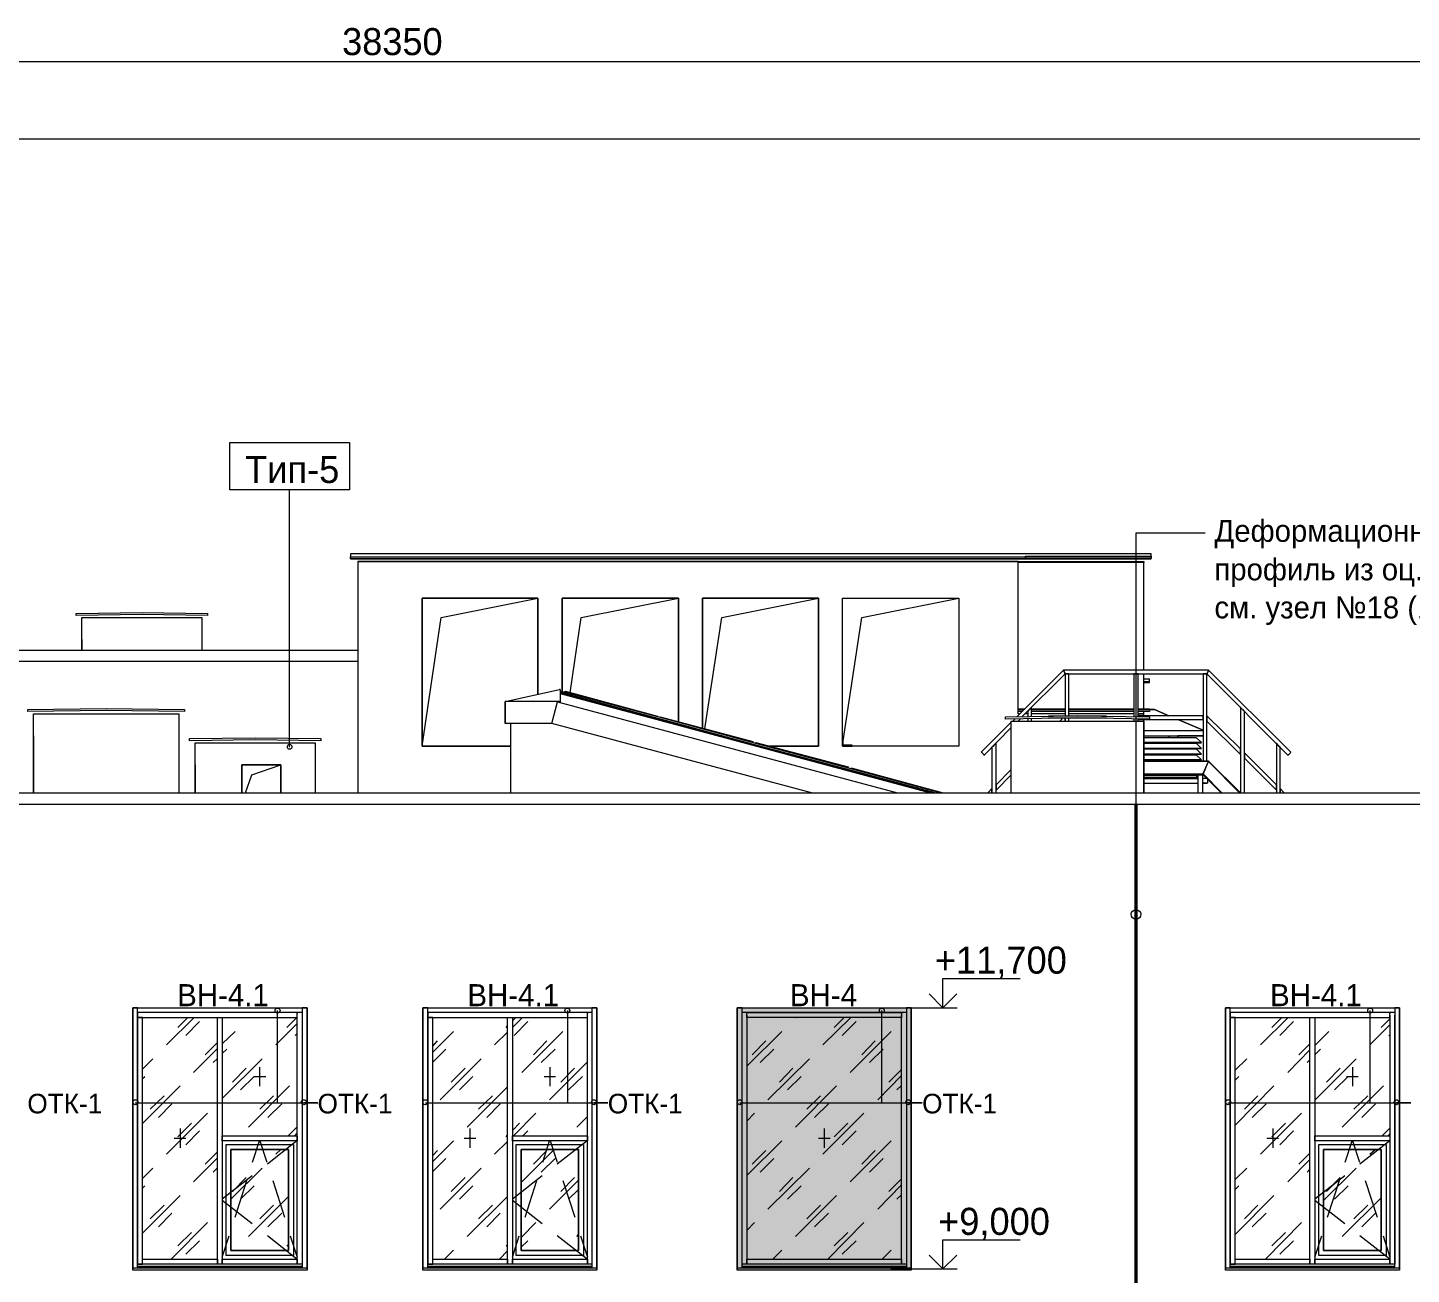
# Model space of a CAD drawing. Header units: millimetres. Extents: x 2294 to 908349, y -83289 to 219220.
# Drawn here: x 384406 to 399182, y 51978 to 65288 of the extents above; entities that cross this region are included whole.
import ezdxf

# ---------------------------------------------------------------- set-up
doc = ezdxf.new("R2010")
doc.units = ezdxf.units.MM
doc.layers.add('PDF _Геометрия', color=7, linetype='Continuous')
doc.layers.add('PDF _Текст', color=7, linetype='Continuous')

msp = doc.modelspace()

# ---------------------------------------------------------------- hatches: boundary and pattern name
at = {"transparency": 33554551}
h = msp.add_hatch(color=3, dxfattribs=at)
h.dxf.hatch_style = 1
h.paths.add_polyline_path([(391984.2, 54829.3), (393842.1, 54829.3), (393842.1, 52022.8), (391984.2, 52022.8)])

# ---------------------------------------------------------------- linework, layer by layer
at = {"layer": 'PDF _Геометрия', "lineweight": 9}
for points in [[(317601.8, 64927.7), (367909.9, 64927.7), (368373.3, 64927.7), (408097.8, 64927.7)], [(317601.8, 64101.5), (408097.8, 64101.5)], [(387201.7, 57605.3), (387201.7, 60355)], [(396242.1, 55817.3), (396242.1, 59896), (396980.9, 59896)], [(395061.7, 59638.1), (395061.7, 59616.2), (387853, 59616.2), (396403.8, 59616.2), (396403.8, 59646.8), (396403.8, 59625), (395061.7, 59625), (395061.7, 59646.8)], [(387853, 59646.8), (387853, 59616.2), (387853, 59638.1)], [(395004.9, 57963.8), (394983.1, 57963.8), (394983.1, 59590), (387931.7, 59590), (387931.7, 57120)], [(387936.1, 59590), (394978.7, 59590), (396320.8, 59590), (396320.8, 59576.9)], [(396325.1, 58427.2), (396325.1, 59576.9), (394983.1, 59576.9)], [(396215.8, 59590), (396325.1, 59590), (396325.1, 59576.9)], [(388618, 57618.4), (388823.5, 58991.1), (389855.2, 59196.5)], [(390200.6, 58186.7), (390318.6, 58991.1), (391354.7, 59196.5)], [(391638.8, 57802), (391818, 58991.1), (392849.7, 59196.5)], [(393107.7, 57723.3), (393107.7, 59196.5), (394349.2, 59196.5), (394349.2, 57618.4), (393212.6, 57618.4)], [(393116.4, 57675.2), (393313.1, 58991.1), (394349.2, 59196.5)], [(384985.3, 58755), (384985.3, 58641.4), (384985.3, 58991.1), (385094.6, 58991.1), (386161.2, 58991.1), (386266.1, 58991.1), (386266.1, 58641.4)], [(376084.7, 58641.4), (387931.7, 58641.4)], [(376084.7, 58523.3), (387931.7, 58523.3)], [(397890.2, 57544.1), (397872.7, 57526.6), (397890.2, 57544.1), (397890.2, 57548.5), (397894.5, 57548.5), (397894.5, 57552.8), (397015.8, 58427.2), (395468.3, 58427.2), (395468.3, 58422.8), (395472.7, 58422.8), (395481.4, 58396.5), (395472.7, 58422.8), (395468.3, 58422.8), (395468.3, 58427.2), (394969.9, 57928.8)], [(395026.8, 57933.2), (395485.8, 58387.8), (395485.8, 58392.2), (395481.4, 58392.2), (395481.4, 58396.5), (395481.4, 58392.2), (395485.8, 58392.2), (395485.8, 58387.8), (396998.4, 58387.8), (397002.7, 58387.8), (397002.7, 58392.2), (397002.7, 58396.5), (397015.8, 58422.8), (397015.8, 58427.2), (397015.8, 58422.8), (397002.7, 58396.5), (397002.7, 58392.2), (397002.7, 58387.8), (396998.4, 58387.8), (397863.9, 57522.2), (397868.3, 57522.2), (397868.3, 57526.6), (397872.7, 57526.6)], [(395525.1, 57937.5), (395525.1, 58387.8), (395520.8, 58387.8), (395516.4, 58387.8), (395494.5, 58387.8), (395490.2, 58387.8), (395485.8, 58387.8), (395485.8, 57937.5), (395485.8, 57941.9), (395481.4, 57937.5)], [(396263.9, 57885.1), (396263.9, 57906.9), (396263.9, 57902.6), (396959, 57902.6), (396959, 57906.9), (396959, 57911.3), (396959, 57937.5), (396959, 57941.9), (396263.9, 57941.9), (396263.9, 57937.5), (396263.9, 57928.8), (396263.9, 58387.8), (396259.6, 58387.8), (396255.2, 58387.8), (396229, 58387.8), (396224.6, 58387.8), (396220.2, 58387.8), (396220.2, 57928.8)], [(396325.1, 58016.2), (396325.1, 58387.8)], [(396998.4, 57456.7), (396998.4, 58387.8), (396994, 58387.8), (396989.6, 58387.8), (396967.8, 58387.8), (396963.4, 58387.8), (396959, 58387.8), (396959, 57456.7)], [(389509.9, 57858.8), (389505.5, 57858.8), (389505.5, 58094.9), (390086.9, 58221.7), (390091.3, 58221.7), (390086.9, 58221.7), (390091.3, 58221.7), (390086.9, 58221.7), (390091.3, 58221.7), (390091.3, 58094.9), (389505.5, 58094.9), (390086.9, 58221.7)], [(390086.9, 58221.7), (390086.9, 58221.7)], [(390091.3, 58221.7), (390091.3, 58221.7)], [(396325.1, 58296), (396386.3, 58296), (396386.3, 58309.1), (396386.3, 58331), (396325.1, 58331)], [(396325.1, 58309.1), (396386.3, 58309.1)], [(390008.2, 57858.8), (389505.5, 57858.8), (389505.5, 58094.9)], [(389509.9, 57863.2), (389509.9, 58094.9)], [(392775.4, 57120), (390003.8, 57858.8), (390065, 58090.5), (393693.4, 57120)], [(394051.9, 57120), (390091.3, 58182.3)], [(394047.5, 57120), (390091.3, 58178), (394047.5, 57120)], [(394047.5, 57120), (390091.3, 58178)], [(390091.3, 58094.9), (390091.3, 58086.2)], [(390095.6, 58178), (390100, 58191.1), (390104.4, 58204.2), (391144.8, 57928.8), (392163.4, 57653.4), (393182, 57382.3), (394161.2, 57120)], [(390143.7, 58195.5), (390148.1, 58204.2), (391131.7, 57937.5), (391131.7, 57928.8)], [(384469.4, 57727.7), (384469.4, 57120), (384469.4, 57963.8), (384578.7, 57963.8), (385912, 57963.8), (386021.3, 57963.8), (386021.3, 57120)], [(384473.8, 57963.8), (386012.6, 57963.8)], [(391162.3, 57924.4), (391162.3, 57928.8), (392150.3, 57666.5), (392150.3, 57657.8)], [(395026.8, 57985.6), (394983.1, 57985.6), (394983.1, 58007.5), (394983.1, 58016.2), (395053, 58016.2)], [(394983.1, 58007.5), (395044.3, 58007.5)], [(395088, 57963.8), (395061.7, 57963.8)], [(395088, 57985.6), (395083.6, 57985.6)], [(395127.3, 57933.2), (395127.3, 58029.3), (395123, 58025), (395118.6, 58020.6), (395092.4, 57998.7), (395092.4, 57994.4), (395088, 57990), (395088, 57933.2)], [(395127.3, 58016.2), (395485.8, 58016.2)], [(395127.3, 58007.5), (395485.8, 58007.5)], [(395485.8, 57985.6), (395127.3, 57985.6)], [(395485.8, 57963.8), (395127.3, 57963.8)], [(395525.1, 58016.2), (396224.6, 58016.2)], [(395525.1, 58007.5), (396224.6, 58007.5)], [(396224.6, 57985.6), (395525.1, 57985.6)], [(396215.8, 57963.8), (396224.6, 57963.8), (395525.1, 57963.8)], [(396263.9, 58016.2), (396386.3, 58016.2), (396386.3, 58007.5), (396386.3, 57985.6), (396263.9, 57985.6)], [(396263.9, 58007.5), (396386.3, 58007.5), (396438.8, 58007.5), (396591.8, 57941.9), (396438.8, 58007.5), (396386.3, 58007.5)], [(396325.1, 57941.9), (396325.1, 57963.8), (396263.9, 57963.8), (396325.1, 57963.8), (396325.1, 57985.6)], [(397400.5, 57120), (397400.5, 57990), (397396.2, 57990), (397396.2, 57994.4), (397391.8, 57994.4), (397391.8, 57998.7), (397365.6, 58020.6), (397365.6, 58025), (397361.2, 58025), (397361.2, 58029.3), (397356.8, 58029.3), (397356.8, 57120), (397015.8, 57456.7), (396325.1, 57456.7), (396325.1, 57902.6)], [(389566.7, 57120), (389566.7, 57858.8)], [(390008.2, 57863.2), (390008.2, 57867.6)], [(394908.7, 57872), (394589.6, 57552.8), (394594, 57548.5), (394598.4, 57544.1), (394615.8, 57526.6)], [(394598.4, 57544.1), (394615.8, 57526.6), (394615.8, 57522.2), (394620.2, 57522.2), (394908.7, 57815.1)], [(394908.7, 57120), (394908.7, 57885.1), (396215.8, 57885.1), (396325.1, 57885.1), (396325.1, 57120), (396325.1, 57649)], [(394948.1, 57906.9), (394926.2, 57885.1)], [(394983.1, 57885.1), (395004.9, 57906.9)], [(395088, 57911.3), (395088, 57885.1)], [(395127.3, 57885.1), (395127.3, 57911.3)], [(395459.6, 57915.7), (395429, 57885.1)], [(395525.1, 57885.1), (395525.1, 57920)], [(396220.2, 57911.3), (396220.2, 57885.1)], [(396959, 57780.2), (396325.1, 57780.2)], [(386196.2, 57417.3), (386196.2, 57120), (386196.2, 57653.4), (386305.5, 57653.4), (387367.8, 57653.4), (387477.1, 57653.4), (387477.1, 57120)], [(393177.6, 57364.9), (392159, 57635.9)], [(392159, 57635.9), (393177.6, 57364.9)], [(392176.5, 57649), (392180.9, 57657.8), (393168.9, 57395.5), (393164.5, 57386.7)], [(394747, 57120), (394747, 57649), (394742.6, 57649), (394742.6, 57644.6), (394738.3, 57640.3), (394712, 57614), (394707.7, 57609.7), (394703.3, 57609.7), (394703.3, 57605.3), (394703.3, 57120), (394703.3, 57150.7), (394703.3, 57155), (394703.3, 57159.4), (394703.3, 57163.8), (394659.6, 57120)], [(396325.1, 57461), (397015.8, 57461), (397015.8, 57456.7), (396325.1, 57456.7), (396325.1, 57727.7), (396596.2, 57727.7), (396596.2, 57705.8), (396596.2, 57727.7)], [(396325.1, 57727.7), (396959, 57727.7), (396945.9, 57727.7), (396688, 57727.7)], [(396941.5, 57657.8), (396889.1, 57705.8), (396325.1, 57705.8)], [(396325.1, 57653.4), (396937.2, 57653.4), (396941.5, 57657.8), (396325.1, 57657.8)], [(396941.5, 57592.2), (396889.1, 57644.6), (396325.1, 57644.6)], [(397824.6, 57120), (397780.9, 57163.8), (397780.9, 57159.4), (397780.9, 57155), (397780.9, 57150.7), (397780.9, 57120), (397780.9, 57605.3), (397780.9, 57609.7), (397776.5, 57609.7), (397776.5, 57614), (397772.1, 57614), (397750.3, 57640.3), (397745.9, 57640.3), (397745.9, 57644.6), (397741.5, 57644.6), (397741.5, 57649), (397741.5, 57120)], [(396941.5, 57531), (396889.1, 57583.4), (396325.1, 57583.4)], [(396325.1, 57552.8), (396325.1, 57155)], [(396941.5, 57469.8), (396889.1, 57522.2), (396325.1, 57522.2)], [(386733.9, 57120), (386799.5, 57312.4), (387109.9, 57417.3)], [(393195.1, 57378), (393199.5, 57386.7), (394183.1, 57120)], [(394908.7, 57369.2), (394747, 57203.1), (394747, 57198.7), (394747, 57194.4), (394747, 57159.4), (394747, 57155), (394747, 57150.7), (394747, 57146.3), (394908.7, 57312.4)], [(396325.1, 57120), (396325.1, 57312.4), (396954.6, 57312.4), (396959, 57316.8), (396959, 57321.1), (396959, 57325.5), (397011.5, 57447.9), (397015.8, 57452.3), (397015.8, 57456.7), (397015.8, 57452.3), (396325.1, 57452.3)], [(397151.4, 57120), (396959, 57312.4), (396959, 57316.8), (396959, 57321.1), (396959, 57325.5), (396963.4, 57325.5), (397011.5, 57447.9), (397015.8, 57452.3), (397348.1, 57120)], [(396989.6, 57456.7), (396967.8, 57456.7)], [(396325.1, 57321.1), (396325.1, 57316.8), (396325.1, 57321.1), (396959, 57321.1), (397160.1, 57120)], [(396325.1, 57312.4), (396325.1, 57308), (396889.1, 57308), (396889.1, 57286.2)], [(396596.2, 57308), (396325.1, 57308)], [(396325.1, 57286.2), (396889.1, 57286.2), (396902.2, 57281.8)], [(396325.1, 57273.1), (396902.2, 57273.1)], [(396325.1, 57220.6), (396902.2, 57220.6)], [(396889.1, 57308), (396688, 57308)], [(396945.9, 57312.4), (396910.9, 57312.4), (396906.6, 57312.4), (396902.2, 57312.4), (396902.2, 57120)], [(396954.6, 57120), (396954.6, 57312.4), (396950.3, 57312.4), (396945.9, 57312.4), (396910.9, 57312.4)], [(396954.6, 57277.4), (396998.4, 57273.1), (396954.6, 57273.1)], [(397007.1, 57264.3), (397007.1, 57220.6), (396954.6, 57220.6), (397002.7, 57220.6)], [(356452, 56997.6), (356452, 57120), (408360.1, 57120), (408360.1, 56997.6)], [(356452, 57120), (356452, 56997.6), (408360.1, 56997.6), (408360.1, 57120)], [(394183.1, 57120), (394183.1, 57120)], [(378178.7, 44407.5), (378178.7, 42794.4), (378196.2, 42794.4), (396233.3, 42794.4), (396233.3, 56997.6), (396233.3, 42790), (396250.8, 42790), (396250.8, 56997.6), (396250.8, 42794.4), (408298.9, 42794.4), (408298.9, 56997.6)], [(393636.6, 54825), (393907.7, 54825), (394178.7, 54825), (394178.7, 55135.4), (395004.9, 55135.4)], [(385579.8, 52049), (385579.8, 52114.6), (385579.8, 53430.4), (385579.8, 52088.4), (385632.3, 52088.4), (385632.3, 53430.4), (385632.3, 54720.1), (385579.8, 54720.1), (385579.8, 53430.4), (385579.8, 54746.3), (385579.8, 54825), (385527.3, 54825), (385527.3, 54746.3), (385527.3, 53430.4), (385527.3, 52114.6), (385527.3, 52035.9), (385527.3, 54825), (387389.6, 54825), (387389.6, 52035.9), (387389.6, 52114.6), (387389.6, 53430.4), (387389.6, 54746.3), (387389.6, 54825), (387337.2, 54825), (387337.2, 54746.3), (387337.2, 53430.4), (387337.2, 52088.4), (387284.7, 52088.4), (387284.7, 53430.4), (387284.7, 54746.3)], [(388679.3, 52049), (388679.3, 52114.6), (388679.3, 53430.4), (388679.3, 52088.4), (388731.7, 52088.4), (388731.7, 53430.4), (388731.7, 54720.1), (388679.3, 54720.1), (388679.3, 53430.4), (388679.3, 54746.3), (388679.3, 54825), (388626.8, 54825), (388626.8, 54746.3), (388626.8, 53430.4), (388626.8, 52114.6), (388626.8, 52035.9), (388626.8, 54825), (390484.7, 54825), (390484.7, 52035.9), (390484.7, 52114.6), (390484.7, 53430.4), (390484.7, 54746.3), (390484.7, 54825), (390432.3, 54825), (390432.3, 54746.3), (390432.3, 53430.4), (390432.3, 52088.4), (390384.2, 52088.4), (390384.2, 53430.4), (390384.2, 54746.3)], [(392084.7, 54746.3), (392084.7, 52088.4), (392036.6, 52088.4), (392036.6, 54746.3), (392036.6, 54825), (391984.2, 54825), (391984.2, 54746.3), (391984.2, 52114.6), (391984.2, 52035.9), (391984.2, 54825), (393842.1, 54825), (393842.1, 52035.9), (393842.1, 52114.6), (393842.1, 54746.3), (393842.1, 54825), (393789.6, 54825), (393789.6, 54746.3), (393789.6, 52088.4), (393737.2, 52088.4), (393737.2, 54746.3)], [(394021.3, 54825), (394331.7, 54825)], [(397247.5, 52049), (397247.5, 52114.6), (397247.5, 53430.4), (397247.5, 52088.4), (397300, 52088.4), (397300, 53430.4), (397300, 54720.1), (397247.5, 54720.1), (397247.5, 53430.4), (397247.5, 54746.3), (397247.5, 54825), (397199.4, 54825), (397199.4, 54746.3), (397199.4, 53430.4), (397199.4, 52114.6), (397199.4, 52035.9), (397199.4, 54825), (399057.4, 54825), (399057.4, 52035.9), (399057.4, 52114.6), (399057.4, 53430.4), (399057.4, 54746.3), (399057.4, 54825), (399004.9, 54825), (399004.9, 54746.3)], [(385890.2, 54427.2), (386183.1, 54720.1)], [(386008.2, 54615.1), (386117.5, 54720.1)], [(386095.7, 54527.7), (386239.9, 54676.3)], [(386764.5, 54720.1), (386768.9, 54720.1)], [(387070.5, 54794.4), (387070.5, 53810.8), (387503.3, 53810.8), (387354.7, 53810.8)], [(387175.4, 54615.1), (387284.7, 54724.4)], [(387284.7, 54772.5), (387284.7, 54763.8)], [(387337.2, 54746.3), (387337.2, 53430.4), (387337.2, 52114.6), (387337.2, 52049)], [(389098.9, 54720.1), (389103.3, 54720.1)], [(389584.2, 54615.1), (389689.1, 54720.1)], [(389584.2, 54685.1), (389619.1, 54720.1)], [(389601.7, 54527.7), (389745.9, 54676.3)], [(390170, 54794.4), (390170, 53810.8), (390602.7, 53810.8), (390454.1, 53810.8)], [(390270.5, 54720.1), (390274.9, 54720.1)], [(390384.2, 54772.5), (390384.2, 54763.8)], [(390432.3, 54746.3), (390432.3, 53430.4), (390432.3, 52114.6), (390432.3, 52049)], [(392036.6, 52049), (392036.6, 52114.6), (392036.6, 54746.3)], [(393737.2, 54763.8), (393737.2, 54772.5), (393737.2, 54720.1), (392084.7, 54720.1), (392084.7, 54772.5), (393737.2, 54772.5)], [(392084.7, 54763.8), (392084.7, 54772.5)], [(392604.9, 54720.1), (392609.3, 54720.1)], [(392897.8, 54427.2), (393195.1, 54720.1)], [(393020.2, 54615.1), (393125.1, 54720.1)], [(393103.3, 54527.7), (393251.9, 54676.3)], [(393523, 54794.4), (393523, 53810.8), (393960.1, 53810.8), (393807.1, 53810.8)], [(393789.6, 54746.3), (393789.6, 52114.6), (393789.6, 52049)], [(397571, 54427.2), (397868.3, 54720.1)], [(397693.4, 54615.1), (397798.4, 54720.1)], [(397776.5, 54527.7), (397925.1, 54676.3)], [(398952.5, 54746.3), (398952.5, 53430.4), (398952.5, 52088.4), (398152.5, 52088.4), (398152.5, 52140.8), (398952.5, 52140.8)], [(398445.3, 54720.1), (398449.7, 54720.1)], [(399004.9, 52049), (399004.9, 52114.6), (399004.9, 53430.4), (399004.9, 54746.3), (399004.9, 53430.4), (399004.9, 52088.4), (398952.5, 52088.4), (398952.5, 52140.8), (398633.3, 52390)], [(398738.2, 54794.4), (398738.2, 53810.8), (399175.4, 53810.8), (399022.4, 53810.8)], [(398860.6, 54615.1), (398952.5, 54706.9)], [(398952.5, 54772.5), (398952.5, 54763.8)], [(386484.7, 54440.3), (386620.2, 54571.4)], [(387057.4, 54427.2), (387284.7, 54654.5)], [(387262.9, 54527.7), (387284.7, 54549.6)], [(388731.7, 54348.5), (388954.7, 54571.4)], [(389391.8, 54427.2), (389531.7, 54562.7)], [(389514.2, 54615.1), (389531.7, 54632.6)], [(389684.7, 54134.3), (390121.9, 54571.4)], [(392084.7, 54199.8), (392460.7, 54571.4)], [(393190.7, 54134.3), (393627.9, 54571.4)], [(398152.5, 54422.8), (398301.1, 54571.4)], [(398738.2, 54427.2), (398952.5, 54641.4)], [(398943.7, 54527.7), (398952.5, 54536.4)], [(386178.7, 54134.3), (386432.3, 54387.8)], [(386301.1, 54322.2), (386432.3, 54453.4)], [(386484.7, 54335.4), (386532.8, 54383.4)], [(388731.7, 54414), (388784.2, 54470.9)], [(388731.7, 54243.6), (388871.6, 54383.4)], [(389807.1, 54322.2), (389951.4, 54470.9)], [(389890.2, 54239.2), (390038.8, 54383.4)], [(392141.5, 54322.2), (392290.2, 54470.9)], [(392229, 54239.2), (392373.2, 54383.4)], [(393313.1, 54322.2), (393457.4, 54470.9)], [(393396.2, 54239.2), (393540.4, 54383.4)], [(397982, 54322.2), (398100, 54440.3)], [(398152.5, 54322.2), (398213.7, 54383.4)], [(385632.3, 54169.2), (385741.6, 54278.5)], [(386388.5, 54239.2), (386432.3, 54282.9)], [(386484.7, 53854.5), (386908.8, 54278.5)], [(388810.4, 53841.4), (389247.6, 54278.5)], [(389977.6, 53841.4), (390384.2, 54247.9)], [(392312, 53841.4), (392753.6, 54278.5)], [(397300, 54156.1), (397426.8, 54278.5)], [(397863.9, 54134.3), (398100, 54374.7)], [(398069.4, 54239.2), (398100, 54269.8)], [(398156.8, 53841.4), (398594, 54278.5)], [(385632.3, 54068.7), (385658.5, 54090.5)], [(386594, 54029.3), (386738.3, 54178)], [(386677.1, 53946.3), (386825.7, 54090.5)], [(386821.3, 54090.5), (386948.1, 54090.5)], [(386882.5, 54191.1), (386882.5, 53985.6)], [(388928.4, 54029.3), (389077.1, 54178)], [(389015.9, 53946.3), (389160.1, 54090.5)], [(389920.8, 54090.5), (390043.2, 54090.5)], [(389982, 54191.1), (389982, 53985.6)], [(390100, 54029.3), (390244.3, 54178)], [(390183.1, 53946.3), (390331.7, 54090.5)], [(392434.4, 54029.3), (392578.7, 54178)], [(392521.9, 53946.3), (392666.1, 54090.5)], [(393483.6, 53841.4), (393737.2, 54099.3)], [(393601.6, 54029.3), (393737.2, 54164.9)], [(397300, 54051.2), (397339.3, 54090.5)], [(398274.9, 54029.3), (398423.5, 54178)], [(398362.3, 53946.3), (398506.6, 54090.5)], [(398489.1, 54090.5), (398615.8, 54090.5)], [(398554.6, 54191.1), (398554.6, 53985.6)], [(385632.3, 53587.8), (386034.4, 53990)], [(386764.5, 53548.5), (387201.7, 53990)], [(389098.9, 53548.5), (389531.7, 53981.3)], [(392604.9, 53548.5), (393042.1, 53990)], [(393689.1, 53946.3), (393737.2, 53994.4)], [(397300, 53570.3), (397715.3, 53990)], [(398445.3, 53548.5), (398886.9, 53990)], [(385553.6, 53810.8), (387503.3, 53810.8)], [(385715.3, 53740.8), (385864, 53885.1)], [(385802.8, 53653.4), (385947, 53797.7)], [(386886.9, 53740.8), (387031.2, 53885.1)], [(386970, 53653.4), (387118.6, 53797.7)], [(388653, 53810.8), (390602.7, 53810.8)], [(389221.3, 53740.8), (389370, 53885.1)], [(389308.8, 53653.4), (389453, 53797.7)], [(392010.4, 53810.8), (393960.1, 53810.8)], [(392727.3, 53740.8), (392871.6, 53885.1)], [(392810.4, 53653.4), (392959, 53797.7)], [(397221.3, 53810.8), (399175.4, 53810.8)], [(397400.5, 53740.8), (397544.8, 53885.1)], [(397483.6, 53653.4), (397632.2, 53797.7)], [(398567.8, 53740.8), (398716.4, 53885.1)], [(398655.2, 53653.4), (398799.4, 53797.7)], [(385890.2, 53259.9), (386327.3, 53697.1)], [(389592.9, 53456.7), (389833.3, 53697.1)], [(390270.5, 53548.5), (390384.2, 53662.1)], [(392084.7, 53614), (392167.8, 53697.1)], [(392897.8, 53259.9), (393335, 53697.1)], [(397571, 53259.9), (398008.2, 53697.1)], [(386008.2, 53447.9), (386156.9, 53592.2)], [(386034.4, 53535.4), (386034.4, 53329.9)], [(386095.7, 53360.5), (386239.9, 53509.1)], [(387188.5, 53456.7), (387284.7, 53552.8)], [(389129.5, 53535.4), (389129.5, 53329.9)], [(389584.2, 53513.5), (389658.5, 53592.2)], [(389693.5, 53456.7), (389745.9, 53509.1)], [(392910.9, 53535.4), (392910.9, 53329.9)], [(393020.2, 53447.9), (393164.5, 53592.2)], [(393103.3, 53360.5), (393251.9, 53509.1)], [(397693.4, 53447.9), (397837.7, 53592.2)], [(397702.2, 53535.4), (397702.2, 53329.9)], [(397776.5, 53360.5), (397925.1, 53509.1)], [(398869.4, 53456.7), (398952.5, 53539.7)], [(385968.9, 53430.4), (386095.7, 53430.4)], [(386808.2, 53176.9), (386882.5, 53404.2)], [(386886.9, 53404.2), (386961.2, 53176.9)], [(387280.3, 53404.2), (386965.6, 53155)], [(387254.1, 53456.7), (387284.7, 53487.3)], [(388731.7, 53181.3), (388954.7, 53404.2)], [(389068.3, 53430.4), (389190.7, 53430.4)], [(389391.8, 53259.9), (389531.7, 53395.5)], [(389514.2, 53447.9), (389531.7, 53465.4)], [(389907.7, 53176.9), (389977.6, 53404.2)], [(389986.4, 53404.2), (390060.7, 53176.9)], [(390379.8, 53404.2), (390060.7, 53155)], [(392084.7, 53032.6), (392460.7, 53404.2)], [(392849.7, 53430.4), (392976.5, 53430.4)], [(393190.7, 52967.1), (393627.9, 53404.2)], [(397641, 53430.4), (397763.4, 53430.4)], [(398475.9, 53176.9), (398550.3, 53404.2)], [(398554.6, 53404.2), (398629, 53176.9)], [(398952.5, 53404.2), (398633.3, 53155)], [(398939.3, 53456.7), (398952.5, 53474.2)], [(386178.7, 52967.1), (386432.3, 53220.6)], [(386301.1, 53155), (386432.3, 53286.2)], [(387057.4, 53259.9), (387109.9, 53312.4)], [(388731.7, 53246.8), (388784.2, 53299.3)], [(388731.7, 53076.3), (388871.6, 53216.2)], [(389684.7, 52967.1), (390030.1, 53312.4)], [(389807.1, 53155), (389951.4, 53299.3)], [(389890.2, 53067.6), (390038.8, 53216.2)], [(392141.5, 53155), (392290.2, 53299.3)], [(392229, 53067.6), (392373.2, 53216.2)], [(393313.1, 53155), (393457.4, 53299.3)], [(393396.2, 53067.6), (393540.4, 53216.2)], [(397863.9, 52967.1), (398100, 53203.1)], [(397982, 53155), (398100, 53273.1)], [(398738.2, 53259.9), (398795.1, 53312.4)], [(385632.3, 53002), (385741.6, 53111.3)], [(386388.5, 53067.6), (386432.3, 53115.7)], [(386576.5, 52779.1), (386908.8, 53111.3)], [(388810.4, 52674.2), (389247.6, 53111.3)], [(392312, 52674.2), (392753.6, 53111.3)], [(397300, 52988.9), (397426.8, 53111.3)], [(398069.4, 53067.6), (398100, 53102.6)], [(398244.3, 52766), (398594, 53111.3)], [(385632.3, 52897.1), (385658.5, 52923.3)], [(386803.8, 53028.3), (386484.7, 52779.1)], [(386594, 52862.1), (386738.3, 53010.8)], [(386620.2, 52586.7), (386747, 52980.2)], [(386677.1, 52779.1), (386825.7, 52923.3)], [(387022.4, 52980.2), (387149.2, 52586.7)], [(388928.4, 52862.1), (389077.1, 53010.8)], [(389015.9, 52779.1), (389160.1, 52923.3)], [(389898.9, 53028.3), (389584.2, 52779.1)], [(389719.7, 52586.7), (389842.1, 52980.2)], [(389977.6, 52674.2), (390288, 52984.5)], [(390100, 52862.1), (390244.3, 53010.8)], [(390121.9, 52980.2), (390248.6, 52586.7)], [(392434.4, 52862.1), (392578.7, 53010.8)], [(392521.9, 52779.1), (392666.1, 52923.3)], [(393483.6, 52674.2), (393737.2, 52932.1)], [(393601.6, 52862.1), (393737.2, 52997.7)], [(397300, 52884), (397339.3, 52923.3)], [(398471.6, 53028.3), (398152.5, 52779.1)], [(398274.9, 52862.1), (398423.5, 53010.8)], [(398288, 52586.7), (398414.7, 52980.2)], [(398362.3, 52779.1), (398506.6, 52923.3)], [(398690.2, 52980.2), (398816.9, 52586.7)], [(385632.3, 52416.2), (386034.4, 52818.4)], [(386803.8, 52516.8), (386484.7, 52766)], [(386764.5, 52381.3), (387192.9, 52809.7)], [(389098.9, 52381.3), (389531.7, 52809.7)], [(389898.9, 52516.8), (389584.2, 52766)], [(390183.1, 52779.1), (390288, 52884)], [(392604.9, 52381.3), (393042.1, 52818.4)], [(393689.1, 52779.1), (393737.2, 52827.2)], [(397300, 52403.1), (397715.3, 52818.4)], [(398471.6, 52516.8), (398152.5, 52766)], [(398445.3, 52381.3), (398860.6, 52796.6)], [(385715.3, 52569.2), (385864, 52717.9)], [(385802.8, 52486.2), (385947, 52630.4)], [(386886.9, 52569.2), (387031.2, 52717.9)], [(386970, 52486.2), (387118.6, 52630.4)], [(389221.3, 52569.2), (389370, 52717.9)], [(389308.8, 52486.2), (389453, 52630.4)], [(392727.3, 52569.2), (392871.6, 52717.9)], [(392810.4, 52486.2), (392959, 52630.4)], [(397400.5, 52569.2), (397544.8, 52717.9)], [(397483.6, 52486.2), (397632.2, 52630.4)], [(398567.8, 52569.2), (398716.4, 52717.9)], [(398655.2, 52486.2), (398799.4, 52630.4)], [(385938.3, 52140.8), (386327.3, 52529.9)], [(389676, 52372.5), (389833.3, 52529.9)], [(392084.7, 52446.8), (392167.8, 52529.9)], [(392950.3, 52140.8), (393335, 52529.9)], [(397623.5, 52140.8), (398008.2, 52529.9)], [(386008.2, 52280.7), (386156.9, 52425)], [(386095.7, 52193.3), (386239.9, 52337.5)], [(386484.7, 52162.7), (386559, 52390)], [(387280.3, 52140.8), (386965.6, 52390)], [(387210.4, 52390), (387284.7, 52162.7)], [(389584.2, 52162.7), (389654.1, 52390)], [(389676, 52267.6), (389745.9, 52337.5)], [(390379.8, 52140.8), (390060.7, 52390)], [(390270.5, 52381.3), (390288, 52403.1)], [(390309.8, 52390), (390384.2, 52162.7)], [(393020.2, 52280.7), (393164.5, 52425)], [(393103.3, 52193.3), (393251.9, 52337.5)], [(393623.5, 52035.9), (393890.2, 52035.9), (394178.7, 52035.9), (394178.7, 52346.3), (395004.9, 52346.3)], [(397693.4, 52280.7), (397837.7, 52425)], [(397776.5, 52193.3), (397925.1, 52337.5)], [(398152.5, 52162.7), (398226.8, 52390)], [(398882.5, 52390), (398952.5, 52162.7)], [(386615.9, 52232.6), (386620.2, 52237)], [(387175.4, 52280.7), (387192.9, 52293.8)], [(388858.5, 52140.8), (388954.7, 52237)], [(389444.3, 52140.8), (389531.7, 52228.3)], [(389514.2, 52280.7), (389531.7, 52293.8)], [(390121.9, 52232.6), (390121.9, 52237)], [(392364.5, 52140.8), (392460.7, 52237)], [(393531.7, 52140.8), (393627.9, 52237)], [(398296.7, 52232.6), (398301.1, 52237)], [(398860.6, 52280.7), (398860.6, 52280.7)], [(387389.6, 52031.5), (387389.6, 52022.8), (385527.3, 52022.8), (385527.3, 52049), (385527.3, 52053.4)], [(385527.3, 52049), (387389.6, 52049)], [(385527.3, 52022.8), (385527.3, 52031.5)], [(387337.2, 52088.4), (385579.8, 52088.4)], [(387337.2, 52062.1), (385579.8, 52062.1), (387337.2, 52062.1)], [(387337.2, 52062.1), (385579.8, 52062.1)], [(387389.6, 52053.4), (387389.6, 52049), (387389.6, 52022.8)], [(390484.7, 52031.5), (390484.7, 52022.8), (388626.8, 52022.8), (388626.8, 52049), (388626.8, 52053.4)], [(388626.8, 52049), (390484.7, 52049)], [(388626.8, 52022.8), (388626.8, 52031.5)], [(390432.3, 52088.4), (388679.3, 52088.4)], [(390432.3, 52062.1), (388679.3, 52062.1), (390432.3, 52062.1)], [(390432.3, 52062.1), (388679.3, 52062.1)], [(390484.7, 52053.4), (390484.7, 52049), (390484.7, 52022.8)], [(393842.1, 52031.5), (393842.1, 52022.8), (391984.2, 52022.8), (391984.2, 52049), (391984.2, 52053.4)], [(391984.2, 52049), (393842.1, 52049)], [(391984.2, 52022.8), (391984.2, 52031.5)], [(393789.6, 52088.4), (392036.6, 52088.4)], [(393789.6, 52062.1), (392036.6, 52062.1), (393789.6, 52062.1)], [(393789.6, 52062.1), (392036.6, 52062.1)], [(393842.1, 52053.4), (393842.1, 52049), (393842.1, 52022.8)], [(394021.3, 52035.9), (394331.7, 52035.9)], [(399057.4, 52031.5), (399057.4, 52022.8), (397199.4, 52022.8), (397199.4, 52049), (397199.4, 52053.4)], [(397199.4, 52049), (399057.4, 52049)], [(397199.4, 52022.8), (397199.4, 52031.5)], [(399004.9, 52088.4), (397247.5, 52088.4)], [(399004.9, 52062.1), (397247.5, 52062.1), (399004.9, 52062.1)], [(399004.9, 52062.1), (397247.5, 52062.1)], [(399057.4, 52053.4), (399057.4, 52049), (399057.4, 52022.8)]]:
    msp.add_lwpolyline(points, dxfattribs=at)
for points in [[(386563.4, 60857.7), (387844.3, 60857.7), (387844.3, 60355), (386563.4, 60355)], [(387853, 59638.1), (395061.7, 59638.1), (395061.7, 59646.8), (396403.8, 59646.8), (396403.8, 59668.7), (387853, 59668.7)], [(389855.2, 59196.5), (388618, 59196.5), (388618, 57618.4), (389566.7, 57618.4), (388618, 57618.4), (388618, 59196.5), (389855.2, 59196.5), (389855.2, 58169.2)], [(391354.7, 59196.5), (390113.1, 59196.5), (390113.1, 58204.2), (390113.1, 59196.5), (391354.7, 59196.5), (391354.7, 57880.7)], [(392849.7, 59196.5), (391612.6, 59196.5), (391612.6, 57810.8), (391612.6, 59196.5), (392849.7, 59196.5), (392849.7, 57618.4), (392329.5, 57618.4), (392849.7, 57618.4)], [(394349.2, 57618.4), (393107.7, 57618.4), (393107.7, 59196.5), (394349.2, 59196.5)], [(385627.9, 59043.5), (386327.3, 59034.8), (386327.3, 59012.9), (385627.9, 59021.7), (384924.1, 59012.9), (384924.1, 59034.8)], [(390086.9, 58221.7), (390091.3, 58221.7)], [(391140.4, 57911.3), (390100, 58191.1)], [(384408.2, 58007.5), (385243.2, 58020.6), (386082.5, 58007.5), (386082.5, 57985.6), (385243.2, 57998.7), (384408.2, 57985.6)], [(395616.9, 57941.9), (396386.3, 57928.8), (396386.3, 57906.9), (395616.9, 57920), (395927.3, 57915.7), (395616.9, 57920), (394847.5, 57906.9), (394847.5, 57928.8)], [(395616.9, 57941.9), (395306.6, 57937.5)], [(395927.3, 57937.5), (395616.9, 57941.9)], [(397356.8, 57526.6), (397356.8, 57531), (397356.8, 57535.3), (397356.8, 57539.7), (397356.8, 57574.7), (397356.8, 57579.1), (397356.8, 57583.4), (397356.8, 57587.8), (396998.4, 57941.9), (396998.4, 57937.5), (396998.4, 57933.2), (396998.4, 57898.2), (396998.4, 57893.8), (396998.4, 57889.4), (396998.4, 57885.1)], [(392159, 57635.9), (391140.4, 57911.3)], [(395306.6, 57915.7), (395616.9, 57920)], [(395485.8, 57898.2), (395485.8, 57915.7), (395485.8, 57885.1), (395485.8, 57889.4), (395485.8, 57893.8)], [(396688, 57902.6), (396959, 57788.9)], [(386135, 57697.1), (386834.4, 57705.8), (387538.3, 57697.1), (387538.3, 57675.2), (386834.4, 57684), (386135, 57675.2)], [(393212.6, 57618.4), (393212.6, 57627.2), (393116.4, 57627.2), (393116.4, 57723.3), (393107.7, 57723.3), (393107.7, 57618.4)], [(396596.2, 57653.4), (396596.2, 57644.6)], [(396688, 57705.8), (396688, 57727.7)], [(396688, 57644.6), (396688, 57653.4)], [(396325.1, 57592.2), (396937.2, 57592.2), (396941.5, 57592.2)], [(396325.1, 57531), (396937.2, 57531), (396941.5, 57531)], [(396596.2, 57592.2), (396596.2, 57583.4)], [(396596.2, 57531), (396596.2, 57522.2)], [(396688, 57583.4), (396688, 57592.2)], [(396688, 57522.2), (396688, 57531)], [(397741.5, 57146.3), (397741.5, 57150.7), (397741.5, 57155), (397741.5, 57159.4), (397741.5, 57194.4), (397741.5, 57198.7), (397741.5, 57203.1), (397400.5, 57544.1), (397400.5, 57539.7), (397400.5, 57535.3), (397400.5, 57531), (397400.5, 57496), (397400.5, 57491.6), (397400.5, 57487.3)], [(387109.9, 57417.3), (386694.6, 57417.3), (386694.6, 57120), (386694.6, 57417.3), (387109.9, 57417.3), (387109.9, 57120)], [(394095.6, 57120), (393177.6, 57364.9)], [(396325.1, 57469.8), (396937.2, 57469.8), (396941.5, 57469.8)], [(396596.2, 57469.8), (396596.2, 57456.7)], [(396688, 57452.3), (396688, 57456.7), (396688, 57469.8), (396688, 57456.7)], [(396596.2, 57321.1), (396596.2, 57316.8)], [(396596.2, 57312.4), (396596.2, 57308)], [(396688, 57308), (396688, 57312.4)], [(386458.5, 54772.5), (385579.8, 54772.5), (385579.8, 54720.1), (386458.5, 54720.1), (387284.7, 54720.1), (387284.7, 54772.5), (386458.5, 54772.5), (385606, 54772.5), (385579.8, 54772.5), (385579.8, 54825), (385606, 54825), (386458.5, 54825), (387310.9, 54825), (387337.2, 54825), (387337.2, 54772.5), (387310.9, 54772.5)], [(389557.9, 54772.5), (388679.3, 54772.5), (388679.3, 54720.1), (389557.9, 54720.1), (390384.2, 54720.1), (390384.2, 54772.5), (389557.9, 54772.5), (388705.5, 54772.5), (388679.3, 54772.5), (388679.3, 54825), (388705.5, 54825), (389557.9, 54825), (390410.4, 54825), (390432.3, 54825), (390432.3, 54772.5), (390410.4, 54772.5)], [(392058.5, 54825), (393789.6, 54825), (393789.6, 54772.5), (392058.5, 54772.5), (392036.6, 54772.5), (392036.6, 54825)], [(398126.2, 54772.5), (397247.5, 54772.5), (397247.5, 54720.1), (398126.2, 54720.1), (398952.5, 54720.1), (398952.5, 54772.5), (398126.2, 54772.5), (397273.8, 54772.5), (397247.5, 54772.5), (397247.5, 54825), (397273.8, 54825), (398126.2, 54825), (398978.7, 54825), (399004.9, 54825), (399004.9, 54772.5), (398978.7, 54772.5)], [(386484.7, 52088.4), (386432.3, 52088.4), (385632.3, 52088.4), (385632.3, 52140.8), (386432.3, 52140.8), (386432.3, 52088.4), (386432.3, 53430.4), (386432.3, 54720.1), (386484.7, 54720.1), (386484.7, 53430.4)], [(389584.2, 52088.4), (389531.7, 52088.4), (388731.7, 52088.4), (388731.7, 52140.8), (389531.7, 52140.8), (389531.7, 52088.4), (389531.7, 53430.4), (389531.7, 54720.1), (389584.2, 54720.1), (389584.2, 53430.4)], [(398152.5, 52088.4), (398100, 52088.4), (397300, 52088.4), (397300, 52140.8), (398100, 52140.8), (398100, 52088.4), (398100, 53430.4), (398100, 54720.1), (398152.5, 54720.1), (398152.5, 53430.4)], [(387284.7, 53404.2), (386484.7, 53404.2), (386484.7, 53456.7), (387284.7, 53456.7)], [(386524.1, 53364.9), (387245.4, 53364.9), (387245.4, 52180.2), (386524.1, 52180.2)], [(387245.4, 53364.9), (387245.4, 52180.2), (386524.1, 52180.2), (386524.1, 53364.9)], [(390384.2, 53404.2), (389584.2, 53404.2), (389584.2, 53456.7), (390384.2, 53456.7)], [(389623.5, 53364.9), (390340.4, 53364.9), (390340.4, 52180.2), (389623.5, 52180.2)], [(390340.4, 53364.9), (390340.4, 52180.2), (389623.5, 52180.2), (389623.5, 53364.9)], [(398952.5, 53404.2), (398152.5, 53404.2), (398152.5, 53456.7), (398952.5, 53456.7)], [(398196.2, 53364.9), (398913.1, 53364.9), (398913.1, 52180.2), (398196.2, 52180.2)], [(398913.1, 53364.9), (398913.1, 52180.2), (398196.2, 52180.2), (398196.2, 53364.9)], [(387192.9, 53312.4), (386576.5, 53312.4), (386576.5, 52232.6), (387192.9, 52232.6)], [(386576.5, 52232.6), (386576.5, 53312.4), (387192.9, 53312.4), (387192.9, 52232.6)], [(390288, 53312.4), (389676, 53312.4), (389676, 52232.6), (390288, 52232.6)], [(389676, 52232.6), (389676, 53312.4), (390288, 53312.4), (390288, 52232.6)], [(398860.6, 53312.4), (398244.3, 53312.4), (398244.3, 52232.6), (398860.6, 52232.6)], [(398244.3, 52232.6), (398244.3, 53312.4), (398860.6, 53312.4), (398860.6, 52232.6)], [(387284.7, 52088.4), (386484.7, 52088.4), (386484.7, 52140.8), (387284.7, 52140.8)], [(390384.2, 52088.4), (389584.2, 52088.4), (389584.2, 52140.8), (390384.2, 52140.8)], [(393737.2, 52088.4), (392084.7, 52088.4), (392084.7, 52140.8), (393737.2, 52140.8)]]:
    msp.add_lwpolyline(points, close=True, dxfattribs=at)
at = {"layer": 'PDF _Геометрия', "lineweight": 18}
for points in [[(394034.4, 54973.6), (394178.7, 54825), (394327.3, 54973.6)], [(394034.4, 52184.5), (394178.7, 52035.9), (394327.3, 52184.5)]]:
    msp.add_lwpolyline(points, dxfattribs=at)
at = {"layer": 'PDF _Геометрия', "lineweight": 9}
for points in [[(387179.8, 57609.7), (387179.8, 57627.2), (387188.5, 57635.9), (387201.7, 57635.9)], [(387179.8, 57609.7), (387179.8, 57627.2), (387188.5, 57635.9), (387201.7, 57635.9)], [(387201.7, 57635.9), (387214.8, 57635.9), (387227.9, 57627.2), (387227.9, 57609.7)], [(387201.7, 57635.9), (387214.8, 57635.9), (387227.9, 57627.2), (387227.9, 57609.7)], [(387201.7, 57583.4), (387188.5, 57583.4), (387179.8, 57596.6), (387179.8, 57609.7)], [(387201.7, 57583.4), (387188.5, 57583.4), (387179.8, 57596.6), (387179.8, 57609.7)], [(387227.9, 57609.7), (387227.9, 57596.6), (387214.8, 57583.4), (387201.7, 57583.4)], [(387227.9, 57609.7), (387227.9, 57596.6), (387214.8, 57583.4), (387201.7, 57583.4)], [(396189.6, 55821.7), (396189.6, 55847.9), (396211.5, 55869.8), (396242.1, 55869.8)], [(396189.6, 55821.7), (396189.6, 55847.9), (396211.5, 55869.8), (396242.1, 55869.8)], [(396242.1, 55869.8), (396268.3, 55869.8), (396294.5, 55847.9), (396294.5, 55821.7)], [(396242.1, 55869.8), (396268.3, 55869.8), (396294.5, 55847.9), (396294.5, 55821.7)], [(396242.1, 55769.2), (396211.5, 55769.2), (396189.6, 55795.5), (396189.6, 55821.7)], [(396242.1, 55769.2), (396211.5, 55769.2), (396189.6, 55795.5), (396189.6, 55821.7)], [(396294.5, 55821.7), (396294.5, 55795.5), (396268.3, 55769.2), (396242.1, 55769.2)], [(396294.5, 55821.7), (396294.5, 55795.5), (396268.3, 55769.2), (396242.1, 55769.2)], [(387048.7, 54794.4), (387048.7, 54811.9), (387057.4, 54820.6), (387074.9, 54820.6)], [(387048.7, 54794.4), (387048.7, 54811.9), (387057.4, 54820.6), (387074.9, 54820.6)], [(387074.9, 54820.6), (387088, 54820.6), (387101.1, 54811.9), (387101.1, 54794.4)], [(387074.9, 54820.6), (387088, 54820.6), (387101.1, 54811.9), (387101.1, 54794.4)], [(390143.7, 54794.4), (390143.7, 54811.9), (390152.5, 54820.6), (390170, 54820.6)], [(390143.7, 54794.4), (390143.7, 54811.9), (390152.5, 54820.6), (390170, 54820.6)], [(390170, 54820.6), (390183.1, 54820.6), (390196.2, 54811.9), (390196.2, 54794.4)], [(390170, 54820.6), (390183.1, 54820.6), (390196.2, 54811.9), (390196.2, 54794.4)], [(393501.1, 54794.4), (393501.1, 54811.9), (393509.8, 54820.6), (393527.3, 54820.6)], [(393501.1, 54794.4), (393501.1, 54811.9), (393509.8, 54820.6), (393527.3, 54820.6)], [(393527.3, 54820.6), (393540.4, 54820.6), (393553.6, 54811.9), (393553.6, 54794.4)], [(393527.3, 54820.6), (393540.4, 54820.6), (393553.6, 54811.9), (393553.6, 54794.4)], [(398716.4, 54794.4), (398716.4, 54811.9), (398725.1, 54820.6), (398742.6, 54820.6)], [(398716.4, 54794.4), (398716.4, 54811.9), (398725.1, 54820.6), (398742.6, 54820.6)], [(398742.6, 54820.6), (398755.7, 54820.6), (398768.8, 54811.9), (398768.8, 54794.4)], [(398742.6, 54820.6), (398755.7, 54820.6), (398768.8, 54811.9), (398768.8, 54794.4)], [(387074.9, 54768.1), (387057.4, 54768.1), (387048.7, 54781.3), (387048.7, 54794.4)], [(387074.9, 54768.1), (387057.4, 54768.1), (387048.7, 54781.3), (387048.7, 54794.4)], [(387101.1, 54794.4), (387101.1, 54781.3), (387088, 54768.1), (387074.9, 54768.1)], [(387101.1, 54794.4), (387101.1, 54781.3), (387088, 54768.1), (387074.9, 54768.1)], [(390170, 54768.1), (390152.5, 54768.1), (390143.7, 54781.3), (390143.7, 54794.4)], [(390170, 54768.1), (390152.5, 54768.1), (390143.7, 54781.3), (390143.7, 54794.4)], [(390196.2, 54794.4), (390196.2, 54781.3), (390183.1, 54768.1), (390170, 54768.1)], [(390196.2, 54794.4), (390196.2, 54781.3), (390183.1, 54768.1), (390170, 54768.1)], [(393527.3, 54768.1), (393509.8, 54768.1), (393501.1, 54781.3), (393501.1, 54794.4)], [(393527.3, 54768.1), (393509.8, 54768.1), (393501.1, 54781.3), (393501.1, 54794.4)], [(393553.6, 54794.4), (393553.6, 54781.3), (393540.4, 54768.1), (393527.3, 54768.1)], [(393553.6, 54794.4), (393553.6, 54781.3), (393540.4, 54768.1), (393527.3, 54768.1)], [(398742.6, 54768.1), (398725.1, 54768.1), (398716.4, 54781.3), (398716.4, 54794.4)], [(398742.6, 54768.1), (398725.1, 54768.1), (398716.4, 54781.3), (398716.4, 54794.4)], [(398768.8, 54794.4), (398768.8, 54781.3), (398755.7, 54768.1), (398742.6, 54768.1)], [(398768.8, 54794.4), (398768.8, 54781.3), (398755.7, 54768.1), (398742.6, 54768.1)], [(385531.7, 53815.1), (385531.7, 53832.6), (385540.5, 53841.4), (385557.9, 53841.4)], [(385531.7, 53815.1), (385531.7, 53832.6), (385540.5, 53841.4), (385557.9, 53841.4)], [(385557.9, 53788.9), (385540.5, 53788.9), (385531.7, 53802), (385531.7, 53815.1)], [(385557.9, 53788.9), (385540.5, 53788.9), (385531.7, 53802), (385531.7, 53815.1)], [(385557.9, 53841.4), (385571.1, 53841.4), (385584.2, 53832.6), (385584.2, 53815.1)], [(385557.9, 53841.4), (385571.1, 53841.4), (385584.2, 53832.6), (385584.2, 53815.1)], [(385584.2, 53815.1), (385584.2, 53802), (385571.1, 53788.9), (385557.9, 53788.9)], [(385584.2, 53815.1), (385584.2, 53802), (385571.1, 53788.9), (385557.9, 53788.9)], [(387328.4, 53815.1), (387328.4, 53832.6), (387337.2, 53841.4), (387354.7, 53841.4)], [(387328.4, 53815.1), (387328.4, 53832.6), (387337.2, 53841.4), (387354.7, 53841.4)], [(387354.7, 53788.9), (387337.2, 53788.9), (387328.4, 53802), (387328.4, 53815.1)], [(387354.7, 53788.9), (387337.2, 53788.9), (387328.4, 53802), (387328.4, 53815.1)], [(387354.7, 53841.4), (387367.8, 53841.4), (387380.9, 53832.6), (387380.9, 53815.1)], [(387354.7, 53841.4), (387367.8, 53841.4), (387380.9, 53832.6), (387380.9, 53815.1)], [(387380.9, 53815.1), (387380.9, 53802), (387367.8, 53788.9), (387354.7, 53788.9)], [(387380.9, 53815.1), (387380.9, 53802), (387367.8, 53788.9), (387354.7, 53788.9)], [(388626.8, 53815.1), (388626.8, 53832.6), (388635.5, 53841.4), (388653, 53841.4)], [(388626.8, 53815.1), (388626.8, 53832.6), (388635.5, 53841.4), (388653, 53841.4)], [(388653, 53788.9), (388635.5, 53788.9), (388626.8, 53802), (388626.8, 53815.1)], [(388653, 53788.9), (388635.5, 53788.9), (388626.8, 53802), (388626.8, 53815.1)], [(388653, 53841.4), (388666.1, 53841.4), (388679.3, 53832.6), (388679.3, 53815.1)], [(388653, 53841.4), (388666.1, 53841.4), (388679.3, 53832.6), (388679.3, 53815.1)], [(388679.3, 53815.1), (388679.3, 53802), (388666.1, 53788.9), (388653, 53788.9)], [(388679.3, 53815.1), (388679.3, 53802), (388666.1, 53788.9), (388653, 53788.9)], [(390427.9, 53815.1), (390427.9, 53832.6), (390436.6, 53841.4), (390454.1, 53841.4)], [(390427.9, 53815.1), (390427.9, 53832.6), (390436.6, 53841.4), (390454.1, 53841.4)], [(390454.1, 53788.9), (390436.6, 53788.9), (390427.9, 53802), (390427.9, 53815.1)], [(390454.1, 53788.9), (390436.6, 53788.9), (390427.9, 53802), (390427.9, 53815.1)], [(390454.1, 53841.4), (390467.2, 53841.4), (390480.3, 53832.6), (390480.3, 53815.1)], [(390454.1, 53841.4), (390467.2, 53841.4), (390480.3, 53832.6), (390480.3, 53815.1)], [(390480.3, 53815.1), (390480.3, 53802), (390467.2, 53788.9), (390454.1, 53788.9)], [(390480.3, 53815.1), (390480.3, 53802), (390467.2, 53788.9), (390454.1, 53788.9)], [(391984.2, 53815.1), (391984.2, 53832.6), (391992.9, 53841.4), (392010.4, 53841.4)], [(391984.2, 53815.1), (391984.2, 53832.6), (391992.9, 53841.4), (392010.4, 53841.4)], [(392010.4, 53788.9), (391992.9, 53788.9), (391984.2, 53802), (391984.2, 53815.1)], [(392010.4, 53788.9), (391992.9, 53788.9), (391984.2, 53802), (391984.2, 53815.1)], [(392010.4, 53841.4), (392023.5, 53841.4), (392036.6, 53832.6), (392036.6, 53815.1)], [(392010.4, 53841.4), (392023.5, 53841.4), (392036.6, 53832.6), (392036.6, 53815.1)], [(392036.6, 53815.1), (392036.6, 53802), (392023.5, 53788.9), (392010.4, 53788.9)], [(392036.6, 53815.1), (392036.6, 53802), (392023.5, 53788.9), (392010.4, 53788.9)], [(393785.2, 53815.1), (393785.2, 53832.6), (393794, 53841.4), (393811.5, 53841.4)], [(393785.2, 53815.1), (393785.2, 53832.6), (393794, 53841.4), (393811.5, 53841.4)], [(393811.5, 53788.9), (393794, 53788.9), (393785.2, 53802), (393785.2, 53815.1)], [(393811.5, 53788.9), (393794, 53788.9), (393785.2, 53802), (393785.2, 53815.1)], [(393811.5, 53841.4), (393824.6, 53841.4), (393837.7, 53832.6), (393837.7, 53815.1)], [(393811.5, 53841.4), (393824.6, 53841.4), (393837.7, 53832.6), (393837.7, 53815.1)], [(393837.7, 53815.1), (393837.7, 53802), (393824.6, 53788.9), (393811.5, 53788.9)], [(393837.7, 53815.1), (393837.7, 53802), (393824.6, 53788.9), (393811.5, 53788.9)], [(397199.4, 53815.1), (397199.4, 53832.6), (397208.2, 53841.4), (397225.7, 53841.4)], [(397199.4, 53815.1), (397199.4, 53832.6), (397208.2, 53841.4), (397225.7, 53841.4)], [(397225.7, 53788.9), (397208.2, 53788.9), (397199.4, 53802), (397199.4, 53815.1)], [(397225.7, 53788.9), (397208.2, 53788.9), (397199.4, 53802), (397199.4, 53815.1)], [(397225.7, 53841.4), (397238.8, 53841.4), (397251.9, 53832.6), (397251.9, 53815.1)], [(397225.7, 53841.4), (397238.8, 53841.4), (397251.9, 53832.6), (397251.9, 53815.1)], [(397251.9, 53815.1), (397251.9, 53802), (397238.8, 53788.9), (397225.7, 53788.9)], [(397251.9, 53815.1), (397251.9, 53802), (397238.8, 53788.9), (397225.7, 53788.9)], [(399000.5, 53815.1), (399000.5, 53832.6), (399009.3, 53841.4), (399022.4, 53841.4)], [(399000.5, 53815.1), (399000.5, 53832.6), (399009.3, 53841.4), (399022.4, 53841.4)], [(399022.4, 53788.9), (399009.3, 53788.9), (399000.5, 53802), (399000.5, 53815.1)], [(399022.4, 53788.9), (399009.3, 53788.9), (399000.5, 53802), (399000.5, 53815.1)], [(399022.4, 53841.4), (399035.5, 53841.4), (399048.6, 53832.6), (399048.6, 53815.1)], [(399022.4, 53841.4), (399035.5, 53841.4), (399048.6, 53832.6), (399048.6, 53815.1)], [(399048.6, 53815.1), (399048.6, 53802), (399035.5, 53788.9), (399022.4, 53788.9)], [(399048.6, 53815.1), (399048.6, 53802), (399035.5, 53788.9), (399022.4, 53788.9)]]:
    msp.add_open_spline(points, degree=3, dxfattribs=at)

# ---------------------------------------------------------------- texts
at = {"layer": 'PDF _Текст', "attachment_point": 4, "style": ''}
for s, insert, char_height in [('38350', (387764, 65137), 288.74), ('Тип-5', (386727.7, 60569), 289.45), ('Деформационный шов ДШ-1', (397079.4, 59880.3), 234.041), ('профиль из оц. стали RAL 1019', (397079.4, 59469.4), 234.041), ('см. узел №18 (12)', (397079.4, 59062.8), 234.041), ('+11,700', (394093.7, 55305.8), 289.45), ('ВН-4.1', (386002.1, 54958.4), 235.29), ('ВН-4.1', (389101.5, 54958.4), 235.29), ('ВН-4', (392546.2, 54958.4), 235.29), ('ВН-4.1', (397673.9, 54958.4), 235.29), ('ОТК-1', (384402.1, 53799.4), 209.3), ('ОТК-1', (387501.5, 53799.4), 209.3), ('ОТК-1', (390600.9, 53799.4), 209.3), ('ОТК-1', (393958.2, 53799.4), 209.3), ('+9,000', (394128.7, 52516.8), 289.45)]:
    msp.add_mtext(s, dxfattribs=dict(at, insert=insert, char_height=char_height))

doc.saveas('drawing.dxf')
